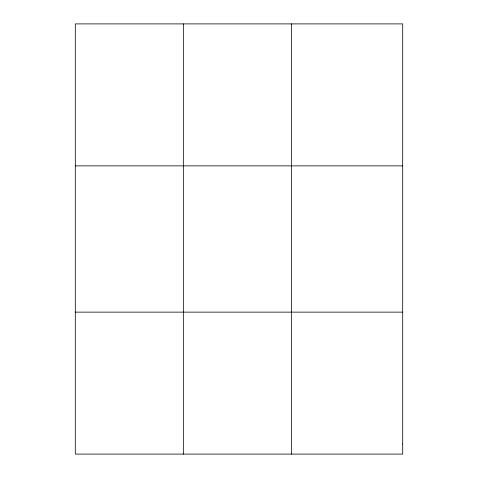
<?xml version="1.0" encoding="UTF-8"?>
<svg xmlns="http://www.w3.org/2000/svg" width="478" height="478" viewBox="0 0 478 478"><rect width="100%" height="100%" fill="white"/><g stroke="black" fill="none" stroke-linecap="round" stroke-linejoin="round"><path stroke-width="0.72" d="M183.343 23.9L183.343 454.1M291.383 23.9L291.383 454.1M75.303 165.866L402.697 165.866M75.303 312.134L402.697 312.134M402.697 443.96L402.697 454.1L75.303 454.1L75.303 23.9L402.697 23.9L402.697 443.96"/></g></svg>
